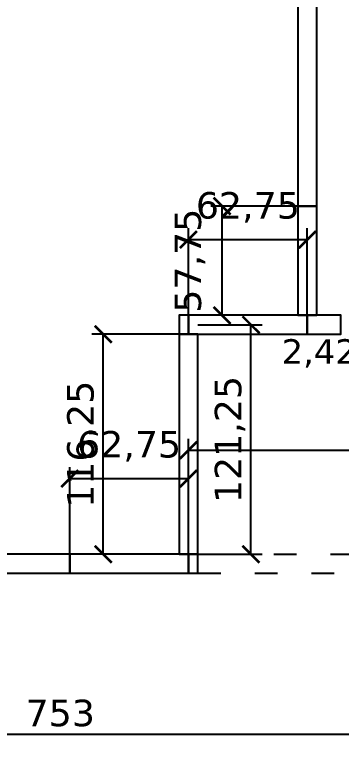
# Model space of a CAD drawing. Header units: centimetres. Extents: x -135 to 4099, y -1210 to 1044.
# Drawn here: x 1405.4 to 1578, y -91 to 295.1 of the extents above; entities that cross this region are included whole.
import ezdxf
from ezdxf.enums import TextEntityAlignment as Align

# ---------------------------------------------------------------- set-up
doc = ezdxf.new("R2010")
doc.units = ezdxf.units.CM
doc.linetypes.add('VERANDA_KESIK', pattern=[30, 12, -18])
for name, color, linetype in [('DIS_DUVAR_100', 30, 'Continuous'), ('IC_DUVAR_100', 30, 'Continuous'), ('KOSE_PROFIL_100', 8, 'Continuous'), ('ODA_ADLARI', 7, 'Continuous'), ('OLCULER', 7, 'Continuous'), ('OZEL_PANEL_OLCU_CM', 3, 'Continuous'), ('VERANDA_PROFIL_100', 1, 'VERANDA_KESIK')]:
    doc.layers.add(name, color=color, linetype=linetype)
doc.styles.add('PORTMAN', font='DejaVuSans.ttf')
doc.dimstyles.new('PORTMAN', dxfattribs={"dimtxt": 14, "dimasz": 9, "dimexe": 6, "dimexo": 5, "dimgap": 4, "dimtad": 1, "dimtxsty": 'PORTMAN', "dimblk": 'ARCHTICK', "dimcen": 2.5, "dimazin": 3, "dimtfac": 0.5, "dimtmove": 2, "dimatfit": 3})

# ---------------------------------------------------------------- blocks, each defined once
blk = doc.blocks.new('BOM_D06_627p5_DIS_DOLU')
blk.add_lwpolyline([(0, 0), (10, 0), (10, 62.75), (0, 62.75)], close=True)
blk = doc.blocks.new('BOM_D10_1255p0_DIS_K02_SOL')
blk.add_lwpolyline([(0, 0), (17.75, 0), (17.75, 10), (0, 10)], close=True)
blk = doc.blocks.new('BOM_D01_1255p0_DIS_DOLU')
blk.add_lwpolyline([(0, 0), (10, 0), (10, 125.5), (0, 125.5)], close=True)
blk = doc.blocks.new('BOM_D16_1162p5_DIS_DOLU')
blk.add_lwpolyline([(0, 0), (10, 0), (10, 116.25), (0, 116.25)], close=True)
blk = doc.blocks.new('BOM_I18_577p5_IC_DOLU')
blk.add_lwpolyline([(0, 0), (10, 0), (10, 57.75), (0, 57.75)], close=True)
blk = doc.blocks.new('BOM_I15_1255p0_IC_DOLU')
blk.add_lwpolyline([(0, 0), (10, 0), (10, 125.5), (0, 125.5)], close=True)
blk = doc.blocks.new('BOM_B02_DIS_KOSE_50x100')
blk.add_lwpolyline([(0, 0), (5, 0), (5, 10), (0, 10)], close=True)
blk = doc.blocks.new('BOM_V05_VERANDA_ON_3037p5')
at = {"lineweight": 25}
for p, q in [((10, 10), (293.75, 10)), ((0, 0), (303.75, 0))]:
    blk.add_line(p, q, dxfattribs=at)
blk = doc.blocks.new('_ARCHTICK')
at = {"color": 0, "linetype": 'BYBLOCK', "const_width": 0.15}
blk.add_lwpolyline([(-0.5, -0.5), (0.5, 0.5)], dxfattribs=at)

msp = doc.modelspace()

# ---------------------------------------------------------------- block references
at = {"layer": 'DIS_DUVAR_100'}
for name, p in [('BOM_D10_1255p0_DIS_K02_SOL', (1560, 126.25)), ('BOM_D16_1162p5_DIS_DOLU', (1492.25, 10))]:
    msp.add_blockref(name, p, dxfattribs=at)
at = {"layer": 'DIS_DUVAR_100', "rotation": 270}
for name, p in [('BOM_D06_627p5_DIS_DOLU', (1497.25, 136.25)), ('BOM_D01_1255p0_DIS_DOLU', (1309, 10)), ('BOM_D06_627p5_DIS_DOLU', (1434.5, 10))]:
    msp.add_blockref(name, p, dxfattribs=at)
at = {"layer": 'IC_DUVAR_100'}
for name, p in [('BOM_I15_1255p0_IC_DOLU', (1555, 194)), ('BOM_I18_577p5_IC_DOLU', (1555, 136.25))]:
    msp.add_blockref(name, p, dxfattribs=at)
at = {"layer": 'KOSE_PROFIL_100'}
for p in [(1492.25, 126.25), (1497.25, 0)]:
    msp.add_blockref('BOM_B02_DIS_KOSE_50x100', p, dxfattribs=at)
at = {"layer": 'VERANDA_PROFIL_100'}
msp.add_blockref('BOM_V05_VERANDA_ON_3037p5', (1502.25, 0), dxfattribs=at)

# ---------------------------------------------------------------- texts
at = {"layer": 'ODA_ADLARI', "style": 'PORTMAN'}
msp.add_text('2,42 x 0,97 aks modülü', height=13, dxfattribs=at).set_placement((1651.625, 117.125), align=Align.MIDDLE_CENTER)

# ---------------------------------------------------------------- dimensions: what is measured, and where the dimension line sits
at = {"layer": 'OLCULER'}
msp.add_linear_dim(base=(1530.25, 10), p1=(1497.25, 10), p2=(1497.25, 131.25), angle=90, dimstyle='PORTMAN', override={"dimtxt": 14, "dimasz": 9, "dimexe": 6, "dimexo": 5, "dimdec": 2, "dimzin": 8, "dimdsep": 44}, dxfattribs=at).render()
for base, p1, p2 in [((1497.25, 65), (1497.25, 10), (1801, 10)), ((1053, -85), (1053, 0), (1806, 0))]:
    msp.add_linear_dim(base=base, p1=p1, p2=p2, dimstyle='PORTMAN', override={"dimtxt": 14, "dimasz": 9, "dimexe": 6, "dimexo": 5, "dimdec": 2, "dimzin": 8, "dimdsep": 44}, dxfattribs=at).render()
at = {"layer": 'OZEL_PANEL_OLCU_CM'}
for base, p1, p2 in [((1497.25, 176.25), (1497.25, 126.25), (1560, 126.25)), ((1434.5, 50), (1434.5, 0), (1497.25, 0))]:
    msp.add_linear_dim(base=base, p1=p1, p2=p2, dimstyle='PORTMAN', override={"dimtxt": 14, "dimasz": 9, "dimexe": 6, "dimexo": 5, "dimdec": 2, "dimzin": 8, "dimdsep": 44}, dxfattribs=at).render()
for base, p1, p2 in [((1515, 136.25), (1565, 136.25), (1565, 194)), ((1452.25, 10), (1502.25, 10), (1502.25, 126.25))]:
    msp.add_linear_dim(base=base, p1=p1, p2=p2, angle=90, dimstyle='PORTMAN', override={"dimtxt": 14, "dimasz": 9, "dimexe": 6, "dimexo": 5, "dimdec": 2, "dimzin": 8, "dimdsep": 44}, dxfattribs=at).render()

doc.saveas('drawing.dxf')
